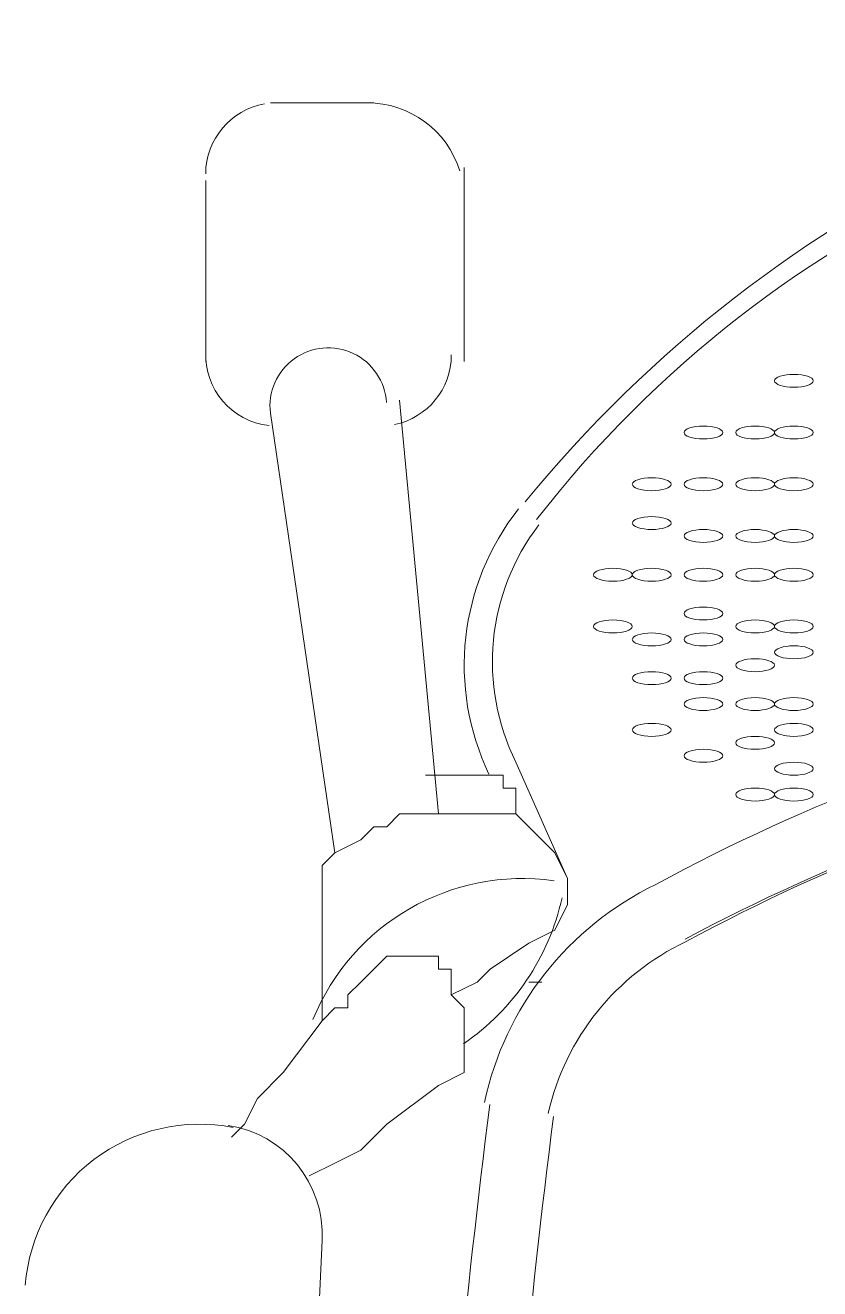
# Model space of a CAD drawing. Header units: metres. Extents: x 29 to 86.9, y -23.2 to 39.7.
# Drawn here: x 76.6184 to 76.7687, y -17.1866 to -16.9476 of the extents above; entities that cross this region are included whole.
import ezdxf

# ---------------------------------------------------------------- set-up
doc = ezdxf.new("R2010")
doc.units = ezdxf.units.M
doc.header["$LTSCALE"] = 100
doc.layers.get('0').update_dxf_attribs({"color": 254})
doc.layers.add('Arqui', color=8, linetype='Continuous', lineweight=0)

# ---------------------------------------------------------------- blocks, each defined once
blk = doc.blocks.new('A$C9582355f')
at = {"layer": 'Arqui'}
for points in [[(48.11571848278157, 6.126214199186052, 0.2278580694967297), (47.92326697980553, 6.21636923779397, 0.2278580694965755), (47.73033418274957, 6.126214199186052)], [(48.1111286051576, 6.122865414649823, 0.2538010257352884), (47.92149355296561, 6.205849049185872, 0.2538010257353798), (47.73247846037356, 6.122865414649823)], [(47.70411700836559, 6.145025142986015, 1.027903158054922), (47.68213473276552, 6.143015911393832), (47.69436273276557, 6.059865511394037)], [(47.73294065431759, 6.121876805305874, 0.286412176104318), (47.72860113276562, 6.076984711393834), (47.73838353276557, 6.054974311393835)], [(47.90843857332555, 6.093928121666067, 0.03702395519706489), (47.84652776911759, 6.088229262265941, 0.06904277544369511), (47.75505068806154, 6.053867237185841, 0.2305320559257346), (47.7226212250136, 6.012627475682166)], [(47.84915659346956, 6.076287177362246, 0.06904268617268045), (47.76058654822151, 6.043500045313976, -0.06904268617268045), (47.84915659346956, 6.076287177362246, 0.06904268617268045), (47.76079591603758, 6.043060791098014, 0.2302038230428355), (47.73468436711761, 6.01054424023414)], [(47.67414618036554, 6.008287856305742, -0.3865970293335343), (47.69191713276558, 5.986497511394191), (47.68458033276562, 5.827533511393995)]]:
    blk.add_lwpolyline(points, format="xyb", dxfattribs=at)
for points in [[(47.68213473276552, 6.201710311393981), (47.70169953276553, 6.201710311393981)], [(47.71881873276556, 6.189482311393931), (47.71881873276556, 6.152798311394235)], [(47.66990673276558, 6.152798311394235), (47.66990673276558, 6.18703671139383)], [(47.70659073276562, 6.145461511393933), (47.71392753276558, 6.067202311393885)], [(47.72860113276562, 6.067202311393885), (47.72860113276562, 6.072093511394087), (47.72615553276552, 6.072093511394087), (47.72615553276552, 6.074539111394188), (47.72126433276554, 6.074539111394188), (47.71637313276557, 6.074539111394188), (47.71148193276559, 6.074539111394188)], [(47.73104673276561, 6.035409511393937), (47.73349233276559, 6.035409511393937)], [(47.71637313276557, 6.032963911393836), (47.71881873276556, 6.030518311394189), (47.71881873276556, 6.028072711394088), (47.71881873276556, 6.023181511393886), (47.71881873276556, 6.018290311394139), (47.71392753276558, 6.015844711394038), (47.70414513276552, 6.00850791139419), (47.70169953276553, 6.006062311394089), (47.69925393276554, 6.003616711393988), (47.69436273276557, 6.001171111393887), (47.68947153276559, 5.998725511394241)], [(47.69191713276558, 6.028072711394088), (47.68458033276562, 6.018290311394139), (47.67968913276553, 6.013399111393937), (47.67724353276554, 6.00850791139419), (47.67479793276556, 6.006062311394089)]]:
    blk.add_lwpolyline(points, dxfattribs=at)
blk.add_lwpolyline([(47.69191713276558, 6.028072711394088), (47.69191713276558, 6.052528711394189), (47.69191713276558, 6.054974311393835), (47.69191713276558, 6.057419911393936), (47.69436273276557, 6.059865511394037), (47.69925393276554, 6.062311111394138), (47.70169953276553, 6.064756711394239), (47.70414513276552, 6.064756711394239), (47.70659073276562, 6.067202311393885), (47.70903633276561, 6.067202311393885), (47.71148193276559, 6.067202311393885), (47.71392753276558, 6.067202311393885), (47.71881873276556, 6.067202311393885), (47.72370993276553, 6.067202311393885), (47.72860113276562, 6.067202311393885), (47.73104673276561, 6.064756711394239), (47.73349233276559, 6.062311111394138), (47.73593793276558, 6.059865511394037), (47.73838353276557, 6.054974311393835), (47.73838353276557, 6.052528711394189), (47.73838353276557, 6.050083111394088), (47.73593793276558, 6.045191911393886), (47.73104673276561, 6.042746311394239), (47.72370993276553, 6.037855111394038), (47.72126433276554, 6.035409511393937), (47.71637313276557, 6.032963911393836), (47.71637313276557, 6.035409511393937), (47.71637313276557, 6.037855111394038), (47.71392753276558, 6.037855111394038), (47.71392753276558, 6.040300711394138), (47.71148193276559, 6.040300711394138), (47.70659073276562, 6.040300711394138), (47.70414513276552, 6.040300711394138), (47.70169953276553, 6.037855111394038), (47.69925393276554, 6.035409511393937), (47.69680833276556, 6.032963911393836), (47.69680833276556, 6.030518311394189), (47.69436273276557, 6.030518311394189)], close=True, dxfattribs=at)
for centre, radius, start, end in [((47.6833575510064, 6.188259508761348), 0.01345081824130181, 99.87680087915491, 179.9999887859093), ((47.70047672332868, 6.183368307000364), 0.01834200439377002, 17.30343829257814, 89.99997052147685), ((47.68335752943534, 6.154021101219314), 0.01345079319628698, 177.3961639779586, 263.6993687191439), ((47.70292234731045, 6.154021108974121), 0.01345078545486202, 281.5740174146673, 1.03070864615899e-05), ((47.76650790402613, 6.095326725158884), 0.04768917459689335, 141.6577184460521, 205.5871899459612), ((47.72982395401169, 6.012176300462215), 0.04279801544099772, 81.95254912836711, 157.8845305624753), ((47.69313998649562, 6.061088282006494), 0.04524353822644289, 304.3212610782613, 347.5634991541987), ((49.56402116737678, 5.779844282796148), 1.854984880257686, 172.8039437103953, 179.5880114916213), ((47.6686839160447, 5.975492434025909), 0.03301548148949547, 78.771908504529, 175.528557791779), ((49.56401034904621, 5.779844426991531), 1.842746069767595, 172.8258779031766, 179.5770268079396)]:
    blk.add_arc(centre, radius, start, end, dxfattribs=at)
for points in [[(47.78118153276552, 6.150352711394135), (47.77915552435758, 6.150352711394135), (47.77751313276559, 6.149805239378111), (47.77751313276559, 6.149129911394084)], [(47.78484993276555, 6.149129911394084), (47.78484993276555, 6.149805239378111), (47.78320754117357, 6.150352711394135), (47.78118153276552, 6.150352711394135)], [(47.77751313276559, 6.149129911394084), (47.77751313276559, 6.148454583410057), (47.77915552435758, 6.147907111394034), (47.78118153276552, 6.147907111394034)], [(47.78118153276552, 6.147907111394034), (47.78320754117357, 6.147907111394034), (47.78484993276555, 6.148454583410057), (47.78484993276555, 6.149129911394084)], [(47.7640623327656, 6.140570311394185), (47.76203632435755, 6.140570311394185), (47.76039393276557, 6.140022839378162), (47.76039393276557, 6.139347511394135)], [(47.76773073276553, 6.139347511394135), (47.76773073276553, 6.140022839378162), (47.76608834117354, 6.140570311394185), (47.7640623327656, 6.140570311394185)], [(47.77384473276555, 6.140570311394185), (47.77181872435762, 6.140570311394185), (47.77017633276552, 6.140022839378162), (47.77017633276552, 6.139347511394135)], [(47.77751313276559, 6.139347511394135), (47.77751313276559, 6.140022839378162), (47.77587074117361, 6.140570311394185), (47.77384473276555, 6.140570311394185)], [(47.78118153276552, 6.140570311394185), (47.77915552435758, 6.140570311394185), (47.77751313276559, 6.140022839378162), (47.77751313276559, 6.139347511394135)], [(47.78484993276555, 6.139347511394135), (47.78484993276555, 6.140022839378162), (47.78320754117357, 6.140570311394185), (47.78118153276552, 6.140570311394185)], [(47.76039393276557, 6.139347511394135), (47.76039393276557, 6.138672183410108), (47.76203632435755, 6.138124711394084), (47.7640623327656, 6.138124711394084)], [(47.7640623327656, 6.138124711394084), (47.76608834117354, 6.138124711394084), (47.76773073276553, 6.138672183410108), (47.76773073276553, 6.139347511394135)], [(47.77017633276552, 6.139347511394135), (47.77017633276552, 6.138672183410108), (47.77181872435762, 6.138124711394084), (47.77384473276555, 6.138124711394084)], [(47.77384473276555, 6.138124711394084), (47.77587074117361, 6.138124711394084), (47.77751313276559, 6.138672183410108), (47.77751313276559, 6.139347511394135)], [(47.77751313276559, 6.139347511394135), (47.77751313276559, 6.138672183410108), (47.77915552435758, 6.138124711394084), (47.78118153276552, 6.138124711394084)], [(47.78118153276552, 6.138124711394084), (47.78320754117357, 6.138124711394084), (47.78484993276555, 6.138672183410108), (47.78484993276555, 6.139347511394135)], [(47.75427993276554, 6.130787911394236), (47.7522539243576, 6.130787911394236), (47.75061153276562, 6.130240439378213), (47.75061153276562, 6.129565111394186)], [(47.75794833276558, 6.129565111394186), (47.75794833276558, 6.130240439378213), (47.75630594117359, 6.130787911394236), (47.75427993276554, 6.130787911394236)], [(47.7640623327656, 6.130787911394236), (47.76203632435755, 6.130787911394236), (47.76039393276557, 6.130240439378213), (47.76039393276557, 6.129565111394186)], [(47.76773073276553, 6.129565111394186), (47.76773073276553, 6.130240439378213), (47.76608834117354, 6.130787911394236), (47.7640623327656, 6.130787911394236)], [(47.77384473276555, 6.130787911394236), (47.77181872435762, 6.130787911394236), (47.77017633276552, 6.130240439378213), (47.77017633276552, 6.129565111394186)], [(47.77751313276559, 6.129565111394186), (47.77751313276559, 6.130240439378213), (47.77587074117361, 6.130787911394236), (47.77384473276555, 6.130787911394236)], [(47.78118153276552, 6.130787911394236), (47.77915552435758, 6.130787911394236), (47.77751313276559, 6.130240439378213), (47.77751313276559, 6.129565111394186)], [(47.78484993276555, 6.129565111394186), (47.78484993276555, 6.130240439378213), (47.78320754117357, 6.130787911394236), (47.78118153276552, 6.130787911394236)], [(47.75061153276562, 6.129565111394186), (47.75061153276562, 6.128889783410159), (47.7522539243576, 6.128342311394135), (47.75427993276554, 6.128342311394135)], [(47.75427993276554, 6.128342311394135), (47.75630594117359, 6.128342311394135), (47.75794833276558, 6.128889783410159), (47.75794833276558, 6.129565111394186)], [(47.76039393276557, 6.129565111394186), (47.76039393276557, 6.128889783410159), (47.76203632435755, 6.128342311394135), (47.7640623327656, 6.128342311394135)], [(47.7640623327656, 6.128342311394135), (47.76608834117354, 6.128342311394135), (47.76773073276553, 6.128889783410159), (47.76773073276553, 6.129565111394186)], [(47.77017633276552, 6.129565111394186), (47.77017633276552, 6.128889783410159), (47.77181872435762, 6.128342311394135), (47.77384473276555, 6.128342311394135)], [(47.77384473276555, 6.128342311394135), (47.77587074117361, 6.128342311394135), (47.77751313276559, 6.128889783410159), (47.77751313276559, 6.129565111394186)], [(47.77751313276559, 6.129565111394186), (47.77751313276559, 6.128889783410159), (47.77915552435758, 6.128342311394135), (47.78118153276552, 6.128342311394135)], [(47.78118153276552, 6.128342311394135), (47.78320754117357, 6.128342311394135), (47.78484993276555, 6.128889783410159), (47.78484993276555, 6.129565111394186)], [(47.75427993276554, 6.123451111393933), (47.7522539243576, 6.123451111393933), (47.75061153276562, 6.12290363937791), (47.75061153276562, 6.122228311393883)], [(47.75794833276558, 6.122228311393883), (47.75794833276558, 6.12290363937791), (47.75630594117359, 6.123451111393933), (47.75427993276554, 6.123451111393933)], [(47.75061153276562, 6.122228311393883), (47.75061153276562, 6.121552983409856), (47.7522539243576, 6.121005511393832), (47.75427993276554, 6.121005511393832)], [(47.75427993276554, 6.121005511393832), (47.75630594117359, 6.121005511393832), (47.75794833276558, 6.121552983409856), (47.75794833276558, 6.122228311393883)], [(47.7640623327656, 6.121005511393832), (47.76203632435755, 6.121005511393832), (47.76039393276557, 6.120458039377809), (47.76039393276557, 6.119782711394237)], [(47.76773073276553, 6.119782711394237), (47.76773073276553, 6.120458039377809), (47.76608834117354, 6.121005511393832), (47.7640623327656, 6.121005511393832)], [(47.77384473276555, 6.121005511393832), (47.77181872435762, 6.121005511393832), (47.77017633276552, 6.120458039377809), (47.77017633276552, 6.119782711394237)], [(47.77751313276559, 6.119782711394237), (47.77751313276559, 6.120458039377809), (47.77587074117361, 6.121005511393832), (47.77384473276555, 6.121005511393832)], [(47.78118153276552, 6.121005511393832), (47.77915552435758, 6.121005511393832), (47.77751313276559, 6.120458039377809), (47.77751313276559, 6.119782711394237)], [(47.78484993276555, 6.119782711394237), (47.78484993276555, 6.120458039377809), (47.78320754117357, 6.121005511393832), (47.78118153276552, 6.121005511393832)], [(47.76039393276557, 6.119782711394237), (47.76039393276557, 6.11910738341021), (47.76203632435755, 6.118559911394186), (47.7640623327656, 6.118559911394186)], [(47.7640623327656, 6.118559911394186), (47.76608834117354, 6.118559911394186), (47.76773073276553, 6.11910738341021), (47.76773073276553, 6.119782711394237)], [(47.77017633276552, 6.119782711394237), (47.77017633276552, 6.11910738341021), (47.77181872435762, 6.118559911394186), (47.77384473276555, 6.118559911394186)], [(47.77384473276555, 6.118559911394186), (47.77587074117361, 6.118559911394186), (47.77751313276559, 6.11910738341021), (47.77751313276559, 6.119782711394237)], [(47.77751313276559, 6.119782711394237), (47.77751313276559, 6.11910738341021), (47.77915552435758, 6.118559911394186), (47.78118153276552, 6.118559911394186)], [(47.78118153276552, 6.118559911394186), (47.78320754117357, 6.118559911394186), (47.78484993276555, 6.11910738341021), (47.78484993276555, 6.119782711394237)], [(47.74694313276558, 6.113668711393984), (47.74491712435753, 6.113668711393984), (47.74327473276554, 6.113121239377961), (47.74327473276554, 6.112445911393934)], [(47.75061153276562, 6.112445911393934), (47.75061153276562, 6.113121239377961), (47.74896914117352, 6.113668711393984), (47.74694313276558, 6.113668711393984)], [(47.75427993276554, 6.113668711393984), (47.7522539243576, 6.113668711393984), (47.75061153276562, 6.113121239377961), (47.75061153276562, 6.112445911393934)], [(47.75794833276558, 6.112445911393934), (47.75794833276558, 6.113121239377961), (47.75630594117359, 6.113668711393984), (47.75427993276554, 6.113668711393984)], [(47.7640623327656, 6.113668711393984), (47.76203632435755, 6.113668711393984), (47.76039393276557, 6.113121239377961), (47.76039393276557, 6.112445911393934)], [(47.76773073276553, 6.112445911393934), (47.76773073276553, 6.113121239377961), (47.76608834117354, 6.113668711393984), (47.7640623327656, 6.113668711393984)], [(47.77384473276555, 6.113668711393984), (47.77181872435762, 6.113668711393984), (47.77017633276552, 6.113121239377961), (47.77017633276552, 6.112445911393934)], [(47.77751313276559, 6.112445911393934), (47.77751313276559, 6.113121239377961), (47.77587074117361, 6.113668711393984), (47.77384473276555, 6.113668711393984)], [(47.78118153276552, 6.113668711393984), (47.77915552435758, 6.113668711393984), (47.77751313276559, 6.113121239377961), (47.77751313276559, 6.112445911393934)], [(47.78484993276555, 6.112445911393934), (47.78484993276555, 6.113121239377961), (47.78320754117357, 6.113668711393984), (47.78118153276552, 6.113668711393984)], [(47.74327473276554, 6.112445911393934), (47.74327473276554, 6.111770583409907), (47.74491712435753, 6.111223111393883), (47.74694313276558, 6.111223111393883)], [(47.74694313276558, 6.111223111393883), (47.74896914117352, 6.111223111393883), (47.75061153276562, 6.111770583409907), (47.75061153276562, 6.112445911393934)], [(47.75061153276562, 6.112445911393934), (47.75061153276562, 6.111770583409907), (47.7522539243576, 6.111223111393883), (47.75427993276554, 6.111223111393883)], [(47.75427993276554, 6.111223111393883), (47.75630594117359, 6.111223111393883), (47.75794833276558, 6.111770583409907), (47.75794833276558, 6.112445911393934)], [(47.76039393276557, 6.112445911393934), (47.76039393276557, 6.111770583409907), (47.76203632435755, 6.111223111393883), (47.7640623327656, 6.111223111393883)], [(47.7640623327656, 6.111223111393883), (47.76608834117354, 6.111223111393883), (47.76773073276553, 6.111770583409907), (47.76773073276553, 6.112445911393934)], [(47.77017633276552, 6.112445911393934), (47.77017633276552, 6.111770583409907), (47.77181872435762, 6.111223111393883), (47.77384473276555, 6.111223111393883)], [(47.77384473276555, 6.111223111393883), (47.77587074117361, 6.111223111393883), (47.77751313276559, 6.111770583409907), (47.77751313276559, 6.112445911393934)], [(47.77751313276559, 6.112445911393934), (47.77751313276559, 6.111770583409907), (47.77915552435758, 6.111223111393883), (47.78118153276552, 6.111223111393883)], [(47.78118153276552, 6.111223111393883), (47.78320754117357, 6.111223111393883), (47.78484993276555, 6.111770583409907), (47.78484993276555, 6.112445911393934)], [(47.7640623327656, 6.106331911394136), (47.76203632435755, 6.106331911394136), (47.76039393276557, 6.105784439378112), (47.76039393276557, 6.105109111394086)], [(47.76773073276553, 6.105109111394086), (47.76773073276553, 6.105784439378112), (47.76608834117354, 6.106331911394136), (47.7640623327656, 6.106331911394136)], [(47.74694313276558, 6.103886311394035), (47.74491712435753, 6.103886311394035), (47.74327473276554, 6.103338839378011), (47.74327473276554, 6.102663511393985)], [(47.75061153276562, 6.102663511393985), (47.75061153276562, 6.103338839378011), (47.74896914117352, 6.103886311394035), (47.74694313276558, 6.103886311394035)], [(47.76039393276557, 6.105109111394086), (47.76039393276557, 6.104433783410059), (47.76203632435755, 6.103886311394035), (47.7640623327656, 6.103886311394035)], [(47.7640623327656, 6.103886311394035), (47.76608834117354, 6.103886311394035), (47.76773073276553, 6.104433783410059), (47.76773073276553, 6.105109111394086)], [(47.77384473276555, 6.103886311394035), (47.77181872435762, 6.103886311394035), (47.77017633276552, 6.103338839378011), (47.77017633276552, 6.102663511393985)], [(47.77751313276559, 6.102663511393985), (47.77751313276559, 6.103338839378011), (47.77587074117361, 6.103886311394035), (47.77384473276555, 6.103886311394035)], [(47.78118153276552, 6.103886311394035), (47.77915552435758, 6.103886311394035), (47.77751313276559, 6.103338839378011), (47.77751313276559, 6.102663511393985)], [(47.78484993276555, 6.102663511393985), (47.78484993276555, 6.103338839378011), (47.78320754117357, 6.103886311394035), (47.78118153276552, 6.103886311394035)], [(47.74327473276554, 6.102663511393985), (47.74327473276554, 6.101988183409958), (47.74491712435753, 6.101440711393934), (47.74694313276558, 6.101440711393934)], [(47.74694313276558, 6.101440711393934), (47.74896914117352, 6.101440711393934), (47.75061153276562, 6.101988183409958), (47.75061153276562, 6.102663511393985)], [(47.77017633276552, 6.102663511393985), (47.77017633276552, 6.101988183409958), (47.77181872435762, 6.101440711393934), (47.77384473276555, 6.101440711393934)], [(47.77384473276555, 6.101440711393934), (47.77587074117361, 6.101440711393934), (47.77751313276559, 6.101988183409958), (47.77751313276559, 6.102663511393985)], [(47.77751313276559, 6.102663511393985), (47.77751313276559, 6.101988183409958), (47.77915552435758, 6.101440711393934), (47.78118153276552, 6.101440711393934)], [(47.78118153276552, 6.101440711393934), (47.78320754117357, 6.101440711393934), (47.78484993276555, 6.101988183409958), (47.78484993276555, 6.102663511393985)], [(47.75427993276554, 6.101440711393934), (47.7522539243576, 6.101440711393934), (47.75061153276562, 6.100893239377911), (47.75061153276562, 6.100217911393884)], [(47.75061153276562, 6.100217911393884), (47.75061153276562, 6.099542583409857), (47.7522539243576, 6.098995111393833), (47.75427993276554, 6.098995111393833)], [(47.75794833276558, 6.100217911393884), (47.75794833276558, 6.100893239377911), (47.75630594117359, 6.101440711393934), (47.75427993276554, 6.101440711393934)], [(47.75427993276554, 6.098995111393833), (47.75630594117359, 6.098995111393833), (47.75794833276558, 6.099542583409857), (47.75794833276558, 6.100217911393884)], [(47.7640623327656, 6.101440711393934), (47.76203632435755, 6.101440711393934), (47.76039393276557, 6.100893239377911), (47.76039393276557, 6.100217911393884)], [(47.76039393276557, 6.100217911393884), (47.76039393276557, 6.099542583409857), (47.76203632435755, 6.098995111393833), (47.7640623327656, 6.098995111393833)], [(47.76773073276553, 6.100217911393884), (47.76773073276553, 6.100893239377911), (47.76608834117354, 6.101440711393934), (47.7640623327656, 6.101440711393934)], [(47.7640623327656, 6.098995111393833), (47.76608834117354, 6.098995111393833), (47.76773073276553, 6.099542583409857), (47.76773073276553, 6.100217911393884)], [(47.78118153276552, 6.098995111393833), (47.77915552435758, 6.098995111393833), (47.77751313276559, 6.09844763937781), (47.77751313276559, 6.097772311394237)], [(47.77751313276559, 6.097772311394237), (47.77751313276559, 6.097096983410211), (47.77915552435758, 6.096549511394187), (47.78118153276552, 6.096549511394187)], [(47.78484993276555, 6.097772311394237), (47.78484993276555, 6.09844763937781), (47.78320754117357, 6.098995111393833), (47.78118153276552, 6.098995111393833)], [(47.78118153276552, 6.096549511394187), (47.78320754117357, 6.096549511394187), (47.78484993276555, 6.097096983410211), (47.78484993276555, 6.097772311394237)], [(47.77384473276555, 6.096549511394187), (47.77181872435762, 6.096549511394187), (47.77017633276552, 6.096002039378163), (47.77017633276552, 6.095326711394137)], [(47.77017633276552, 6.095326711394137), (47.77017633276552, 6.09465138341011), (47.77181872435762, 6.094103911394086), (47.77384473276555, 6.094103911394086)], [(47.77751313276559, 6.095326711394137), (47.77751313276559, 6.096002039378163), (47.77587074117361, 6.096549511394187), (47.77384473276555, 6.096549511394187)], [(47.77384473276555, 6.094103911394086), (47.77587074117361, 6.094103911394086), (47.77751313276559, 6.09465138341011), (47.77751313276559, 6.095326711394137)], [(47.75427993276554, 6.094103911394086), (47.7522539243576, 6.094103911394086), (47.75061153276562, 6.093556439378062), (47.75061153276562, 6.092881111394036)], [(47.75061153276562, 6.092881111394036), (47.75061153276562, 6.092205783410009), (47.7522539243576, 6.091658311393985), (47.75427993276554, 6.091658311393985)], [(47.75794833276558, 6.092881111394036), (47.75794833276558, 6.093556439378062), (47.75630594117359, 6.094103911394086), (47.75427993276554, 6.094103911394086)], [(47.75427993276554, 6.091658311393985), (47.75630594117359, 6.091658311393985), (47.75794833276558, 6.092205783410009), (47.75794833276558, 6.092881111394036)], [(47.7640623327656, 6.094103911394086), (47.76203632435755, 6.094103911394086), (47.76039393276557, 6.093556439378062), (47.76039393276557, 6.092881111394036)], [(47.76039393276557, 6.092881111394036), (47.76039393276557, 6.092205783410009), (47.76203632435755, 6.091658311393985), (47.7640623327656, 6.091658311393985)], [(47.76773073276553, 6.092881111394036), (47.76773073276553, 6.093556439378062), (47.76608834117354, 6.094103911394086), (47.7640623327656, 6.094103911394086)], [(47.7640623327656, 6.091658311393985), (47.76608834117354, 6.091658311393985), (47.76773073276553, 6.092205783410009), (47.76773073276553, 6.092881111394036)], [(47.7640623327656, 6.089212711393884), (47.76203632435755, 6.089212711393884), (47.76039393276557, 6.08866523937786), (47.76039393276557, 6.087989911393834)], [(47.76039393276557, 6.087989911393834), (47.76039393276557, 6.087314583409807), (47.76203632435755, 6.086767111394238), (47.7640623327656, 6.086767111394238)], [(47.76773073276553, 6.087989911393834), (47.76773073276553, 6.08866523937786), (47.76608834117354, 6.089212711393884), (47.7640623327656, 6.089212711393884)], [(47.7640623327656, 6.086767111394238), (47.76608834117354, 6.086767111394238), (47.76773073276553, 6.087314583409807), (47.76773073276553, 6.087989911393834)], [(47.77384473276555, 6.089212711393884), (47.77181872435762, 6.089212711393884), (47.77017633276552, 6.08866523937786), (47.77017633276552, 6.087989911393834)], [(47.77017633276552, 6.087989911393834), (47.77017633276552, 6.087314583409807), (47.77181872435762, 6.086767111394238), (47.77384473276555, 6.086767111394238)], [(47.77751313276559, 6.087989911393834), (47.77751313276559, 6.08866523937786), (47.77587074117361, 6.089212711393884), (47.77384473276555, 6.089212711393884)], [(47.77384473276555, 6.086767111394238), (47.77587074117361, 6.086767111394238), (47.77751313276559, 6.087314583409807), (47.77751313276559, 6.087989911393834)], [(47.78118153276552, 6.089212711393884), (47.77915552435758, 6.089212711393884), (47.77751313276559, 6.08866523937786), (47.77751313276559, 6.087989911393834)], [(47.77751313276559, 6.087989911393834), (47.77751313276559, 6.087314583409807), (47.77915552435758, 6.086767111394238), (47.78118153276552, 6.086767111394238)], [(47.78484993276555, 6.087989911393834), (47.78484993276555, 6.08866523937786), (47.78320754117357, 6.089212711393884), (47.78118153276552, 6.089212711393884)], [(47.78118153276552, 6.086767111394238), (47.78320754117357, 6.086767111394238), (47.78484993276555, 6.087314583409807), (47.78484993276555, 6.087989911393834)], [(47.75427993276554, 6.084321511394137), (47.7522539243576, 6.084321511394137), (47.75061153276562, 6.083774039378113), (47.75061153276562, 6.083098711394086)], [(47.75061153276562, 6.083098711394086), (47.75061153276562, 6.08242338341006), (47.7522539243576, 6.081875911394036), (47.75427993276554, 6.081875911394036)], [(47.75794833276558, 6.083098711394086), (47.75794833276558, 6.083774039378113), (47.75630594117359, 6.084321511394137), (47.75427993276554, 6.084321511394137)], [(47.75427993276554, 6.081875911394036), (47.75630594117359, 6.081875911394036), (47.75794833276558, 6.08242338341006), (47.75794833276558, 6.083098711394086)], [(47.78118153276552, 6.084321511394137), (47.77915552435758, 6.084321511394137), (47.77751313276559, 6.083774039378113), (47.77751313276559, 6.083098711394086)], [(47.77751313276559, 6.083098711394086), (47.77751313276559, 6.08242338341006), (47.77915552435758, 6.081875911394036), (47.78118153276552, 6.081875911394036)], [(47.78484993276555, 6.083098711394086), (47.78484993276555, 6.083774039378113), (47.78320754117357, 6.084321511394137), (47.78118153276552, 6.084321511394137)], [(47.78118153276552, 6.081875911394036), (47.78320754117357, 6.081875911394036), (47.78484993276555, 6.08242338341006), (47.78484993276555, 6.083098711394086)], [(47.77384473276555, 6.081875911394036), (47.77181872435762, 6.081875911394036), (47.77017633276552, 6.081328439378012), (47.77017633276552, 6.080653111393985)], [(47.77017633276552, 6.080653111393985), (47.77017633276552, 6.079977783409959), (47.77181872435762, 6.079430311393935), (47.77384473276555, 6.079430311393935)], [(47.77751313276559, 6.080653111393985), (47.77751313276559, 6.081328439378012), (47.77587074117361, 6.081875911394036), (47.77384473276555, 6.081875911394036)], [(47.77384473276555, 6.079430311393935), (47.77587074117361, 6.079430311393935), (47.77751313276559, 6.079977783409959), (47.77751313276559, 6.080653111393985)], [(47.7640623327656, 6.079430311393935), (47.76203632435755, 6.079430311393935), (47.76039393276557, 6.078882839377911), (47.76039393276557, 6.078207511393884)], [(47.76039393276557, 6.078207511393884), (47.76039393276557, 6.077532183409858), (47.76203632435755, 6.076984711393834), (47.7640623327656, 6.076984711393834)], [(47.76773073276553, 6.078207511393884), (47.76773073276553, 6.078882839377911), (47.76608834117354, 6.079430311393935), (47.7640623327656, 6.079430311393935)], [(47.7640623327656, 6.076984711393834), (47.76608834117354, 6.076984711393834), (47.76773073276553, 6.077532183409858), (47.76773073276553, 6.078207511393884)], [(47.78118153276552, 6.076984711393834), (47.77915552435758, 6.076984711393834), (47.77751313276559, 6.07643723937781), (47.77751313276559, 6.075761911394238)], [(47.77751313276559, 6.075761911394238), (47.77751313276559, 6.075086583410211), (47.77915552435758, 6.074539111394188), (47.78118153276552, 6.074539111394188)], [(47.78484993276555, 6.075761911394238), (47.78484993276555, 6.07643723937781), (47.78320754117357, 6.076984711393834), (47.78118153276552, 6.076984711393834)], [(47.78118153276552, 6.074539111394188), (47.78320754117357, 6.074539111394188), (47.78484993276555, 6.075086583410211), (47.78484993276555, 6.075761911394238)], [(47.77384473276555, 6.072093511394087), (47.77181872435762, 6.072093511394087), (47.77017633276552, 6.071546039378063), (47.77017633276552, 6.070870711394036)], [(47.77017633276552, 6.070870711394036), (47.77017633276552, 6.07019538341001), (47.77181872435762, 6.069647911393986), (47.77384473276555, 6.069647911393986)], [(47.77751313276559, 6.070870711394036), (47.77751313276559, 6.071546039378063), (47.77587074117361, 6.072093511394087), (47.77384473276555, 6.072093511394087)], [(47.77384473276555, 6.069647911393986), (47.77587074117361, 6.069647911393986), (47.77751313276559, 6.07019538341001), (47.77751313276559, 6.070870711394036)], [(47.78118153276552, 6.072093511394087), (47.77915552435758, 6.072093511394087), (47.77751313276559, 6.071546039378063), (47.77751313276559, 6.070870711394036)], [(47.77751313276559, 6.070870711394036), (47.77751313276559, 6.07019538341001), (47.77915552435758, 6.069647911393986), (47.78118153276552, 6.069647911393986)], [(47.78484993276555, 6.070870711394036), (47.78484993276555, 6.071546039378063), (47.78320754117357, 6.072093511394087), (47.78118153276552, 6.072093511394087)], [(47.78118153276552, 6.069647911393986), (47.78320754117357, 6.069647911393986), (47.78484993276555, 6.07019538341001), (47.78484993276555, 6.070870711394036)]]:
    blk.add_open_spline(points, degree=3, dxfattribs=at)

msp = doc.modelspace()

# ---------------------------------------------------------------- block references
msp.add_blockref('A$C9582355f', (28.98266172889876, -23.16396569870889))

doc.saveas('drawing.dxf')
